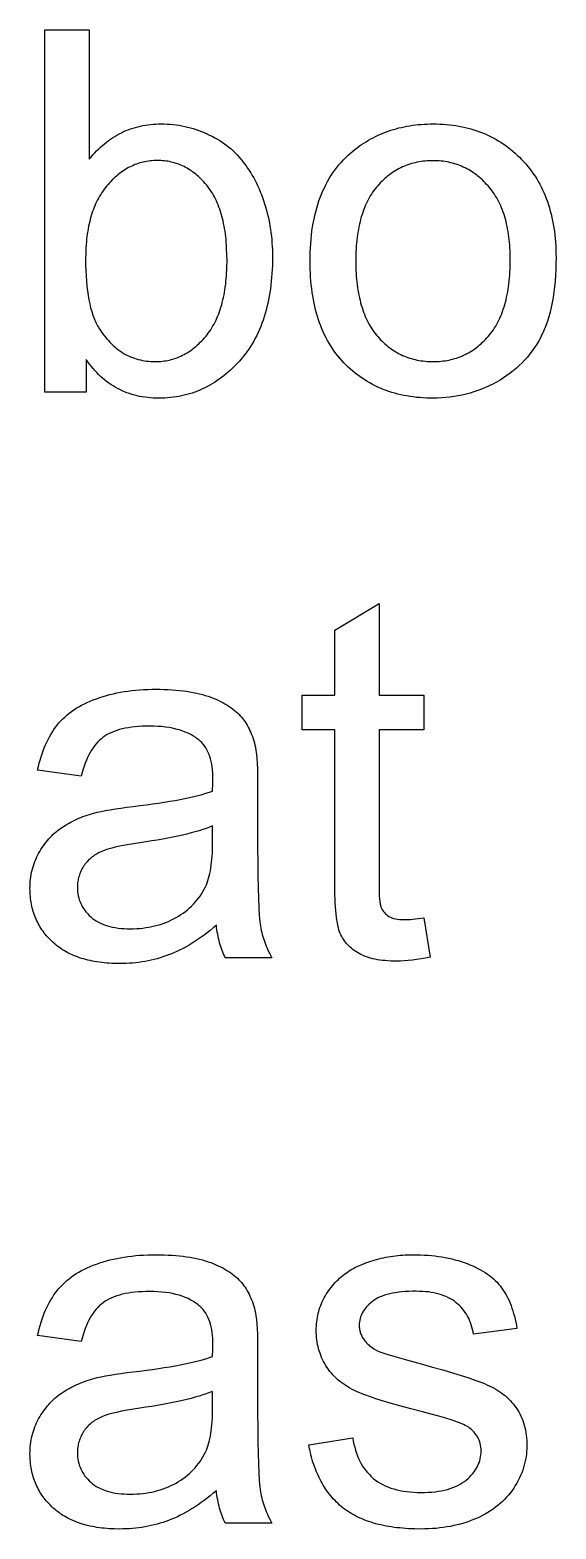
# Model space of a CAD drawing. Extents: x 0 to 4891, y -5350 to 5.
# Drawn here: x 947 to 1131, y -4174 to -3648 of the extents above; entities that cross this region are included whole.
import ezdxf

# ---------------------------------------------------------------- set-up
doc = ezdxf.new("R2010")
doc.units = 0
doc.layers.add('Default_Layer', color=1, linetype='CONTINUOUS')

msp = doc.modelspace()

# ---------------------------------------------------------------- linework, layer by layer
at = {"layer": 'Default_Layer'}
for points in [[(966.53, -3775.24), (952.06, -3775.24), (952.06, -3648.24), (967.65, -3648.24), (967.65, -3693.55), (968.28, -3692.79), (968.91, -3692.05), (969.55, -3691.33), (970.21, -3690.64), (970.87, -3689.98), (971.55, -3689.34), (972.24, -3688.72), (972.93, -3688.13), (973.64, -3687.56), (974.36, -3687.01), (975.09, -3686.49), (975.83, -3686), (976.58, -3685.53), (977.34, -3685.08), (978.11, -3684.66), (978.89, -3684.26), (979.69, -3683.88), (980.49, -3683.53), (981.31, -3683.2), (982.13, -3682.9), (982.97, -3682.62), (983.81, -3682.37), (984.67, -3682.14), (985.54, -3681.93), (986.42, -3681.75), (987.31, -3681.59), (988.21, -3681.46), (989.12, -3681.35), (990.04, -3681.27), (990.97, -3681.21), (991.91, -3681.17), (992.86, -3681.16), (993.92, -3681.17), (994.97, -3681.21), (996.01, -3681.28), (997.05, -3681.38), (998.08, -3681.5), (999.1, -3681.65), (1000.11, -3681.82), (1001.12, -3682.03), (1002.11, -3682.26), (1003.1, -3682.51), (1004.09, -3682.8), (1005.06, -3683.11), (1006.03, -3683.45), (1006.99, -3683.81), (1007.94, -3684.2), (1008.89, -3684.62), (1009.83, -3685.06), (1010.75, -3685.51), (1011.65, -3685.99), (1012.53, -3686.49), (1013.38, -3687.02), (1014.22, -3687.56), (1015.03, -3688.13), (1015.82, -3688.72), (1016.59, -3689.33), (1017.34, -3689.96), (1018.06, -3690.62), (1018.77, -3691.3), (1019.45, -3692), (1020.11, -3692.73), (1020.75, -3693.47), (1021.37, -3694.24), (1021.97, -3695.02), (1022.57, -3695.82), (1023.14, -3696.64), (1023.7, -3697.48), (1024.24, -3698.34), (1024.76, -3699.22), (1025.27, -3700.12), (1025.76, -3701.04), (1026.23, -3701.98), (1026.69, -3702.94), (1027.13, -3703.93), (1027.55, -3704.93), (1027.96, -3705.95), (1028.35, -3706.99), (1028.72, -3708.06), (1029.08, -3709.14), (1029.41, -3710.24), (1029.72, -3711.35), (1030.02, -3712.46), (1030.29, -3713.59), (1030.54, -3714.73), (1030.76, -3715.87), (1030.97, -3717.03), (1031.15, -3718.19), (1031.32, -3719.37), (1031.46, -3720.55), (1031.58, -3721.74), (1031.67, -3722.95), (1031.75, -3724.16), (1031.8, -3725.38), (1031.84, -3726.61), (1031.85, -3727.85), (1031.84, -3729.32), (1031.8, -3730.77), (1031.74, -3732.19), (1031.66, -3733.6), (1031.56, -3734.98), (1031.44, -3736.34), (1031.29, -3737.69), (1031.12, -3739.01), (1030.92, -3740.31), (1030.71, -3741.59), (1030.47, -3742.84), (1030.2, -3744.08), (1029.92, -3745.3), (1029.61, -3746.49), (1029.28, -3747.66), (1028.92, -3748.82), (1028.55, -3749.95), (1028.15, -3751.06), (1027.72, -3752.15), (1027.28, -3753.22), (1026.81, -3754.27), (1026.32, -3755.29), (1025.81, -3756.3), (1025.27, -3757.29), (1024.71, -3758.25), (1024.13, -3759.19), (1023.52, -3760.11), (1022.89, -3761.02), (1022.24, -3761.9), (1021.57, -3762.76), (1020.87, -3763.59), (1020.15, -3764.41), (1019.42, -3765.2), (1018.67, -3765.97), (1017.92, -3766.72), (1017.16, -3767.44), (1016.38, -3768.13), (1015.6, -3768.8), (1014.81, -3769.44), (1014.01, -3770.06), (1013.2, -3770.65), (1012.39, -3771.22), (1011.56, -3771.76), (1010.72, -3772.28), (1009.88, -3772.77), (1009.02, -3773.23), (1008.16, -3773.68), (1007.29, -3774.09), (1006.41, -3774.48), (1005.52, -3774.85), (1004.62, -3775.19), (1003.71, -3775.5), (1002.79, -3775.79), (1001.86, -3776.06), (1000.92, -3776.3), (999.98, -3776.51), (999.02, -3776.7), (998.06, -3776.86), (997.09, -3777), (996.1, -3777.12), (995.11, -3777.21), (994.11, -3777.27), (993.1, -3777.31), (992.08, -3777.32), (991.07, -3777.31), (990.08, -3777.27), (989.09, -3777.2), (988.12, -3777.11), (987.17, -3776.99), (986.22, -3776.84), (985.29, -3776.67), (984.38, -3776.47), (983.48, -3776.24), (982.59, -3775.99), (981.72, -3775.71), (980.86, -3775.41), (980.01, -3775.07), (979.18, -3774.72), (978.36, -3774.33), (977.55, -3773.92), (976.76, -3773.48), (975.98, -3773.02), (975.22, -3772.52), (974.47, -3772.01), (973.73, -3771.46), (973.01, -3770.89), (972.3, -3770.29), (971.6, -3769.67), (970.92, -3769.02), (970.25, -3768.34), (969.6, -3767.64), (968.96, -3766.91), (968.33, -3766.15), (967.71, -3765.36), (967.11, -3764.55), (966.53, -3763.72), (966.53, -3775.24)], [(1045.02, -3729.24), (1045.03, -3727.65), (1045.07, -3726.1), (1045.14, -3724.56), (1045.24, -3723.06), (1045.36, -3721.58), (1045.51, -3720.12), (1045.69, -3718.69), (1045.9, -3717.29), (1046.14, -3715.91), (1046.4, -3714.56), (1046.69, -3713.24), (1047.01, -3711.94), (1047.36, -3710.66), (1047.73, -3709.41), (1048.14, -3708.19), (1048.57, -3707), (1049.02, -3705.83), (1049.51, -3704.68), (1050.02, -3703.56), (1050.56, -3702.47), (1051.13, -3701.41), (1051.73, -3700.36), (1052.35, -3699.35), (1053.01, -3698.36), (1053.69, -3697.4), (1054.39, -3696.46), (1055.13, -3695.55), (1055.89, -3694.66), (1056.68, -3693.8), (1057.5, -3692.97), (1058.35, -3692.16), (1059.22, -3691.38), (1059.97, -3690.75), (1060.73, -3690.14), (1061.49, -3689.55), (1062.27, -3688.99), (1063.06, -3688.44), (1063.86, -3687.91), (1064.66, -3687.4), (1065.48, -3686.91), (1066.31, -3686.44), (1067.15, -3685.99), (1068, -3685.56), (1068.85, -3685.15), (1069.72, -3684.76), (1070.6, -3684.39), (1071.49, -3684.04), (1072.39, -3683.71), (1073.3, -3683.41), (1074.22, -3683.12), (1075.15, -3682.85), (1076.09, -3682.6), (1077.04, -3682.37), (1078, -3682.16), (1078.97, -3681.97), (1079.95, -3681.8), (1080.94, -3681.65), (1081.94, -3681.52), (1082.95, -3681.41), (1083.97, -3681.32), (1085, -3681.25), (1086.04, -3681.2), (1087.1, -3681.17), (1088.16, -3681.16), (1089.34, -3681.17), (1090.5, -3681.21), (1091.65, -3681.27), (1092.79, -3681.35), (1093.92, -3681.46), (1095.03, -3681.6), (1096.13, -3681.76), (1097.21, -3681.94), (1098.28, -3682.15), (1099.34, -3682.38), (1100.38, -3682.63), (1101.41, -3682.91), (1102.43, -3683.22), (1103.43, -3683.55), (1104.42, -3683.9), (1105.4, -3684.28), (1106.36, -3684.68), (1107.31, -3685.11), (1108.24, -3685.56), (1109.16, -3686.03), (1110.07, -3686.53), (1110.97, -3687.06), (1111.85, -3687.6), (1112.72, -3688.18), (1113.57, -3688.77), (1114.41, -3689.39), (1115.24, -3690.04), (1116.05, -3690.71), (1116.85, -3691.4), (1117.64, -3692.12), (1118.41, -3692.87), (1119.17, -3693.63), (1119.91, -3694.42), (1120.63, -3695.22), (1121.32, -3696.04), (1121.99, -3696.88), (1122.64, -3697.74), (1123.26, -3698.61), (1123.86, -3699.51), (1124.44, -3700.42), (1124.99, -3701.36), (1125.52, -3702.31), (1126.03, -3703.28), (1126.51, -3704.27), (1126.97, -3705.27), (1127.4, -3706.3), (1127.81, -3707.34), (1128.2, -3708.4), (1128.57, -3709.49), (1128.91, -3710.59), (1129.22, -3711.7), (1129.52, -3712.84), (1129.79, -3714), (1130.04, -3715.17), (1130.26, -3716.36), (1130.46, -3717.58), (1130.64, -3718.81), (1130.79, -3720.06), (1130.92, -3721.32), (1131.02, -3722.61), (1131.11, -3723.91), (1131.17, -3725.24), (1131.2, -3726.58), (1131.21, -3727.94), (1131.19, -3730.13), (1131.13, -3732.26), (1131.02, -3734.33), (1130.88, -3736.35), (1130.69, -3738.3), (1130.46, -3740.2), (1130.18, -3742.04), (1129.87, -3743.81), (1129.51, -3745.53), (1129.11, -3747.19), (1128.67, -3748.8), (1128.19, -3750.34), (1127.67, -3751.82), (1127.39, -3752.54), (1127.1, -3753.25), (1126.8, -3753.94), (1126.49, -3754.61), (1126.17, -3755.27), (1125.84, -3755.92), (1125.16, -3757.17), (1124.44, -3758.38), (1123.69, -3759.56), (1122.89, -3760.71), (1122.06, -3761.82), (1121.18, -3762.89), (1120.27, -3763.93), (1119.32, -3764.93), (1118.33, -3765.9), (1117.31, -3766.83), (1116.24, -3767.73), (1115.14, -3768.59), (1113.99, -3769.42), (1112.81, -3770.21), (1111.59, -3770.97), (1110.33, -3771.69), (1109.06, -3772.37), (1107.77, -3773.01), (1106.47, -3773.6), (1105.15, -3774.15), (1103.81, -3774.66), (1102.46, -3775.12), (1101.1, -3775.54), (1099.72, -3775.91), (1098.33, -3776.24), (1096.92, -3776.53), (1095.5, -3776.77), (1094.06, -3776.97), (1092.61, -3777.12), (1091.14, -3777.23), (1089.65, -3777.3), (1088.16, -3777.32), (1086.96, -3777.31), (1085.77, -3777.27), (1084.6, -3777.21), (1083.44, -3777.13), (1082.3, -3777.02), (1081.17, -3776.88), (1080.06, -3776.73), (1078.96, -3776.54), (1077.87, -3776.34), (1076.8, -3776.11), (1075.75, -3775.85), (1074.7, -3775.58), (1073.68, -3775.27), (1072.66, -3774.95), (1071.66, -3774.6), (1070.68, -3774.22), (1069.71, -3773.82), (1068.75, -3773.4), (1067.81, -3772.95), (1066.89, -3772.48), (1065.97, -3771.98), (1065.07, -3771.46), (1064.19, -3770.92), (1063.32, -3770.35), (1062.47, -3769.76), (1061.63, -3769.14), (1060.8, -3768.5), (1059.99, -3767.83), (1059.19, -3767.14), (1058.41, -3766.43), (1057.64, -3765.69), (1056.88, -3764.93), (1056.15, -3764.15), (1055.45, -3763.34), (1054.76, -3762.51), (1054.1, -3761.66), (1053.46, -3760.79), (1052.85, -3759.9), (1052.26, -3758.99), (1051.69, -3758.05), (1051.15, -3757.1), (1050.62, -3756.12), (1050.13, -3755.12), (1049.65, -3754.1), (1049.2, -3753.06), (1048.77, -3752), (1048.36, -3750.92), (1047.98, -3749.81), (1047.62, -3748.69), (1047.29, -3747.54), (1046.97, -3746.37), (1046.68, -3745.18), (1046.42, -3743.97), (1046.17, -3742.74), (1045.95, -3741.48), (1045.76, -3740.21), (1045.58, -3738.91), (1045.43, -3737.59), (1045.3, -3736.25), (1045.2, -3734.89), (1045.12, -3733.51), (1045.06, -3732.11), (1045.03, -3730.68), (1045.02, -3729.24)], [(966.35, -3728.55), (966.37, -3730.58), (966.43, -3732.54), (966.51, -3734.43), (966.64, -3736.25), (966.79, -3737.99), (966.99, -3739.66), (967.22, -3741.27), (967.48, -3742.8), (967.78, -3744.26), (968.11, -3745.64), (968.48, -3746.96), (968.89, -3748.2), (969.33, -3749.37), (969.56, -3749.93), (969.8, -3750.47), (970.05, -3750.99), (970.31, -3751.5), (970.58, -3751.99), (970.86, -3752.46), (971.32, -3753.2), (971.8, -3753.91), (972.29, -3754.61), (972.78, -3755.28), (973.29, -3755.92), (973.8, -3756.55), (974.33, -3757.15), (974.87, -3757.72), (975.41, -3758.28), (975.97, -3758.81), (976.54, -3759.31), (977.11, -3759.79), (977.7, -3760.25), (978.3, -3760.69), (978.9, -3761.1), (979.52, -3761.49), (980.15, -3761.85), (980.79, -3762.19), (981.44, -3762.51), (982.09, -3762.8), (982.76, -3763.07), (983.44, -3763.32), (984.13, -3763.54), (984.83, -3763.74), (985.54, -3763.92), (986.26, -3764.07), (986.99, -3764.2), (987.73, -3764.31), (988.47, -3764.39), (989.23, -3764.45), (990, -3764.49), (990.78, -3764.5), (991.42, -3764.49), (992.05, -3764.46), (992.68, -3764.42), (993.3, -3764.36), (993.91, -3764.28), (994.52, -3764.19), (995.12, -3764.07), (995.72, -3763.95), (996.32, -3763.8), (996.9, -3763.63), (997.48, -3763.45), (998.06, -3763.25), (998.63, -3763.04), (999.2, -3762.81), (999.76, -3762.56), (1000.31, -3762.29), (1000.86, -3762), (1001.41, -3761.7), (1001.95, -3761.38), (1002.48, -3761.05), (1003.01, -3760.69), (1003.53, -3760.32), (1004.05, -3759.93), (1004.56, -3759.53), (1005.06, -3759.1), (1005.57, -3758.66), (1006.06, -3758.21), (1006.55, -3757.73), (1007.04, -3757.24), (1007.51, -3756.73), (1007.99, -3756.2), (1008.46, -3755.66), (1008.92, -3755.1), (1009.36, -3754.51), (1009.79, -3753.91), (1010.2, -3753.3), (1010.6, -3752.66), (1010.99, -3752.01), (1011.36, -3751.34), (1011.72, -3750.66), (1012.06, -3749.96), (1012.39, -3749.24), (1012.7, -3748.5), (1013, -3747.75), (1013.28, -3746.98), (1013.55, -3746.2), (1013.8, -3745.39), (1014.04, -3744.57), (1014.27, -3743.74), (1014.48, -3742.88), (1014.68, -3742.01), (1014.86, -3741.12), (1015.03, -3740.22), (1015.18, -3739.3), (1015.32, -3738.36), (1015.44, -3737.4), (1015.55, -3736.43), (1015.65, -3735.44), (1015.73, -3734.44), (1015.79, -3733.41), (1015.84, -3732.37), (1015.88, -3731.32), (1015.91, -3729.15), (1015.88, -3726.94), (1015.79, -3724.8), (1015.73, -3723.75), (1015.65, -3722.73), (1015.56, -3721.72), (1015.46, -3720.73), (1015.34, -3719.76), (1015.21, -3718.81), (1015.06, -3717.88), (1014.9, -3716.97), (1014.72, -3716.07), (1014.53, -3715.19), (1014.33, -3714.33), (1014.11, -3713.49), (1013.88, -3712.67), (1013.63, -3711.87), (1013.37, -3711.08), (1013.1, -3710.32), (1012.81, -3709.57), (1012.51, -3708.84), (1012.19, -3708.13), (1011.86, -3707.44), (1011.52, -3706.76), (1011.16, -3706.1), (1010.79, -3705.47), (1010.4, -3704.85), (1010, -3704.25), (1009.59, -3703.67), (1009.16, -3703.1), (1008.72, -3702.56), (1008.27, -3702.03), (1007.82, -3701.52), (1007.36, -3701.02), (1006.89, -3700.55), (1006.42, -3700.09), (1005.95, -3699.64), (1005.46, -3699.22), (1004.98, -3698.8), (1004.48, -3698.41), (1003.98, -3698.03), (1003.47, -3697.67), (1002.96, -3697.33), (1002.44, -3697), (1001.92, -3696.69), (1001.39, -3696.4), (1000.86, -3696.12), (1000.31, -3695.86), (999.77, -3695.62), (999.21, -3695.4), (998.65, -3695.19), (998.09, -3694.99), (997.52, -3694.82), (996.94, -3694.66), (996.36, -3694.52), (995.77, -3694.39), (995.17, -3694.28), (994.57, -3694.19), (993.96, -3694.11), (993.35, -3694.06), (992.73, -3694.01), (992.11, -3693.99), (991.48, -3693.98), (990.84, -3693.99), (990.21, -3694.02), (989.59, -3694.06), (988.97, -3694.12), (988.35, -3694.2), (987.74, -3694.29), (987.14, -3694.41), (986.54, -3694.54), (985.95, -3694.69), (985.36, -3694.85), (984.78, -3695.03), (984.2, -3695.24), (983.63, -3695.45), (983.06, -3695.69), (982.5, -3695.94), (981.95, -3696.21), (981.4, -3696.5), (980.85, -3696.8), (980.32, -3697.13), (979.78, -3697.47), (979.25, -3697.82), (978.73, -3698.2), (978.21, -3698.59), (977.7, -3699), (977.2, -3699.43), (976.7, -3699.87), (976.2, -3700.33), (975.71, -3700.81), (975.23, -3701.31), (974.75, -3701.82), (974.27, -3702.35), (973.8, -3702.9), (973.35, -3703.46), (972.9, -3704.04), (972.47, -3704.63), (972.06, -3705.24), (971.66, -3705.86), (971.27, -3706.5), (970.9, -3707.15), (970.55, -3707.82), (970.2, -3708.5), (969.88, -3709.2), (969.56, -3709.92), (969.27, -3710.65), (968.98, -3711.4), (968.71, -3712.16), (968.46, -3712.94), (968.22, -3713.73), (967.99, -3714.54), (967.78, -3715.37), (967.58, -3716.21), (967.4, -3717.06), (967.24, -3717.93), (967.08, -3718.82), (966.94, -3719.72), (966.82, -3720.64), (966.71, -3721.57), (966.62, -3722.52), (966.54, -3723.49), (966.47, -3724.47), (966.42, -3725.46), (966.38, -3726.48), (966.35, -3728.55)], [(1061.04, -3729.24), (1061.05, -3730.33), (1061.07, -3731.41), (1061.11, -3732.47), (1061.16, -3733.52), (1061.23, -3734.55), (1061.31, -3735.56), (1061.41, -3736.55), (1061.52, -3737.52), (1061.65, -3738.48), (1061.79, -3739.42), (1061.95, -3740.34), (1062.13, -3741.25), (1062.31, -3742.14), (1062.52, -3743.01), (1062.74, -3743.87), (1062.97, -3744.7), (1063.22, -3745.52), (1063.48, -3746.32), (1063.76, -3747.11), (1064.05, -3747.88), (1064.36, -3748.63), (1064.69, -3749.36), (1065.02, -3750.08), (1065.38, -3750.78), (1065.75, -3751.46), (1066.13, -3752.12), (1066.53, -3752.77), (1066.94, -3753.4), (1067.37, -3754.01), (1067.82, -3754.61), (1068.28, -3755.19), (1068.75, -3755.75), (1069.24, -3756.29), (1069.73, -3756.81), (1070.23, -3757.31), (1070.74, -3757.8), (1071.26, -3758.27), (1071.78, -3758.72), (1072.32, -3759.16), (1072.86, -3759.58), (1073.4, -3759.98), (1073.96, -3760.36), (1074.52, -3760.73), (1075.09, -3761.08), (1075.67, -3761.41), (1076.26, -3761.73), (1076.86, -3762.03), (1077.46, -3762.31), (1078.07, -3762.57), (1078.69, -3762.82), (1079.31, -3763.05), (1079.95, -3763.27), (1080.59, -3763.46), (1081.24, -3763.64), (1081.89, -3763.81), (1082.56, -3763.95), (1083.23, -3764.08), (1083.91, -3764.19), (1084.6, -3764.28), (1085.3, -3764.36), (1086, -3764.42), (1086.71, -3764.46), (1087.43, -3764.49), (1088.16, -3764.5), (1088.88, -3764.49), (1089.59, -3764.46), (1090.3, -3764.42), (1091, -3764.36), (1091.69, -3764.28), (1092.37, -3764.19), (1093.05, -3764.07), (1093.72, -3763.95), (1094.38, -3763.8), (1095.03, -3763.63), (1095.68, -3763.45), (1096.32, -3763.25), (1096.95, -3763.04), (1097.57, -3762.81), (1098.18, -3762.56), (1098.79, -3762.29), (1099.39, -3762), (1099.98, -3761.7), (1100.57, -3761.38), (1101.14, -3761.05), (1101.71, -3760.69), (1102.28, -3760.32), (1102.83, -3759.93), (1103.38, -3759.53), (1103.92, -3759.1), (1104.45, -3758.66), (1104.97, -3758.21), (1105.49, -3757.73), (1106, -3757.24), (1106.5, -3756.73), (1106.99, -3756.2), (1107.48, -3755.66), (1107.95, -3755.1), (1108.41, -3754.52), (1108.85, -3753.92), (1109.28, -3753.31), (1109.7, -3752.67), (1110.1, -3752.02), (1110.48, -3751.35), (1110.85, -3750.66), (1111.2, -3749.96), (1111.54, -3749.23), (1111.87, -3748.49), (1112.17, -3747.73), (1112.47, -3746.95), (1112.75, -3746.16), (1113.01, -3745.34), (1113.26, -3744.51), (1113.49, -3743.66), (1113.71, -3742.79), (1113.91, -3741.9), (1114.1, -3740.99), (1114.27, -3740.07), (1114.43, -3739.13), (1114.58, -3738.17), (1114.7, -3737.19), (1114.82, -3736.2), (1114.91, -3735.18), (1115, -3734.15), (1115.07, -3733.1), (1115.12, -3732.03), (1115.16, -3730.95), (1115.18, -3729.84), (1115.19, -3728.72), (1115.18, -3727.66), (1115.16, -3726.62), (1115.12, -3725.59), (1115.06, -3724.58), (1115, -3723.59), (1114.91, -3722.61), (1114.81, -3721.65), (1114.7, -3720.71), (1114.57, -3719.78), (1114.42, -3718.86), (1114.26, -3717.97), (1114.09, -3717.09), (1113.9, -3716.23), (1113.69, -3715.38), (1113.47, -3714.55), (1113.24, -3713.73), (1112.99, -3712.93), (1112.72, -3712.15), (1112.44, -3711.38), (1112.14, -3710.64), (1111.83, -3709.9), (1111.5, -3709.18), (1111.16, -3708.48), (1110.8, -3707.8), (1110.43, -3707.13), (1110.04, -3706.48), (1109.64, -3705.84), (1109.22, -3705.22), (1108.78, -3704.62), (1108.33, -3704.03), (1107.87, -3703.46), (1107.39, -3702.9), (1106.9, -3702.36), (1106.41, -3701.83), (1105.91, -3701.32), (1105.4, -3700.83), (1104.89, -3700.36), (1104.36, -3699.9), (1103.83, -3699.46), (1103.3, -3699.04), (1102.75, -3698.63), (1102.2, -3698.24), (1101.64, -3697.87), (1101.07, -3697.52), (1100.5, -3697.18), (1099.91, -3696.86), (1099.32, -3696.56), (1098.73, -3696.28), (1098.12, -3696.01), (1097.51, -3695.76), (1096.89, -3695.53), (1096.26, -3695.31), (1095.63, -3695.11), (1094.99, -3694.93), (1094.34, -3694.77), (1093.68, -3694.62), (1093.02, -3694.49), (1092.34, -3694.38), (1091.66, -3694.28), (1090.98, -3694.21), (1090.28, -3694.14), (1089.58, -3694.1), (1088.87, -3694.08), (1088.16, -3694.07), (1087.43, -3694.08), (1086.71, -3694.1), (1086, -3694.14), (1085.3, -3694.2), (1084.6, -3694.28), (1083.91, -3694.37), (1083.23, -3694.49), (1082.56, -3694.61), (1081.89, -3694.76), (1081.24, -3694.92), (1080.59, -3695.1), (1079.95, -3695.3), (1079.31, -3695.51), (1078.69, -3695.74), (1078.07, -3695.99), (1077.46, -3696.25), (1076.86, -3696.54), (1076.26, -3696.84), (1075.67, -3697.15), (1075.09, -3697.48), (1074.52, -3697.84), (1073.96, -3698.2), (1073.4, -3698.59), (1072.86, -3698.99), (1072.32, -3699.41), (1071.78, -3699.84), (1071.26, -3700.3), (1070.74, -3700.77), (1070.23, -3701.25), (1069.73, -3701.76), (1069.24, -3702.28), (1068.75, -3702.82), (1068.28, -3703.37), (1067.82, -3703.95), (1067.37, -3704.54), (1066.94, -3705.14), (1066.53, -3705.77), (1066.13, -3706.41), (1065.75, -3707.07), (1065.38, -3707.75), (1065.02, -3708.44), (1064.69, -3709.16), (1064.36, -3709.89), (1064.05, -3710.63), (1063.76, -3711.4), (1063.48, -3712.18), (1063.22, -3712.98), (1062.97, -3713.8), (1062.74, -3714.63), (1062.52, -3715.48), (1062.31, -3716.35), (1062.13, -3717.24), (1061.95, -3718.14), (1061.79, -3719.06), (1061.65, -3720), (1061.52, -3720.96), (1061.41, -3721.93), (1061.31, -3722.93), (1061.23, -3723.93), (1061.16, -3724.96), (1061.11, -3726), (1061.07, -3727.06), (1061.05, -3728.14), (1061.04, -3729.24)], [(1084.87, -3959.5), (1087.12, -3973.28), (1085.49, -3973.6), (1083.91, -3973.88), (1082.37, -3974.12), (1080.88, -3974.32), (1079.43, -3974.47), (1078.02, -3974.58), (1076.66, -3974.64), (1075.34, -3974.66), (1074.29, -3974.65), (1073.27, -3974.62), (1072.29, -3974.57), (1071.33, -3974.49), (1070.4, -3974.4), (1069.5, -3974.28), (1068.64, -3974.15), (1067.8, -3973.99), (1066.99, -3973.81), (1066.21, -3973.61), (1065.46, -3973.39), (1064.75, -3973.15), (1064.06, -3972.89), (1063.4, -3972.61), (1062.77, -3972.3), (1062.17, -3971.98), (1061.59, -3971.63), (1061.04, -3971.28), (1060.51, -3970.91), (1060, -3970.53), (1059.51, -3970.14), (1059.05, -3969.73), (1058.61, -3969.31), (1058.18, -3968.88), (1057.78, -3968.43), (1057.4, -3967.98), (1057.05, -3967.51), (1056.71, -3967.02), (1056.4, -3966.53), (1056.1, -3966.02), (1055.83, -3965.49), (1055.58, -3964.96), (1055.35, -3964.37), (1055.14, -3963.71), (1054.94, -3962.97), (1054.75, -3962.15), (1054.58, -3961.26), (1054.42, -3960.29), (1054.28, -3959.25), (1054.15, -3958.14), (1054.04, -3956.95), (1053.95, -3955.68), (1053.86, -3954.34), (1053.8, -3952.92), (1053.75, -3951.43), (1053.71, -3949.87), (1053.69, -3948.22), (1053.68, -3946.51), (1053.68, -3893.58), (1042.24, -3893.58), (1042.24, -3881.45), (1053.68, -3881.45), (1053.68, -3858.66), (1069.18, -3849.31), (1069.18, -3881.45), (1084.87, -3881.45), (1084.87, -3893.58), (1069.18, -3893.58), (1069.18, -3947.37), (1069.2, -3948.97), (1069.23, -3950.41), (1069.29, -3951.71), (1069.38, -3952.85), (1069.49, -3953.85), (1069.62, -3954.7), (1069.78, -3955.4), (1069.87, -3955.69), (1069.96, -3955.95), (1070.2, -3956.41), (1070.46, -3956.85), (1070.75, -3957.27), (1071.07, -3957.66), (1071.42, -3958.03), (1071.8, -3958.37), (1072.21, -3958.69), (1072.65, -3958.98), (1073.15, -3959.25), (1073.7, -3959.48), (1074.3, -3959.67), (1074.95, -3959.83), (1075.64, -3959.95), (1076.39, -3960.04), (1077.18, -3960.09), (1078.02, -3960.11), (1078.7, -3960.1), (1079.42, -3960.07), (1080.2, -3960.02), (1081.03, -3959.96), (1082.85, -3959.77), (1084.87, -3959.5)], [(1012.18, -3962.1), (1011.1, -3963), (1010.03, -3963.87), (1008.95, -3964.71), (1007.89, -3965.51), (1006.83, -3966.28), (1005.77, -3967.01), (1004.72, -3967.72), (1003.67, -3968.38), (1002.63, -3969.01), (1001.59, -3969.61), (1000.56, -3970.18), (999.53, -3970.71), (998.51, -3971.21), (997.49, -3971.67), (996.47, -3972.1), (995.46, -3972.5), (994.46, -3972.86), (993.45, -3973.21), (992.43, -3973.53), (991.4, -3973.82), (990.36, -3974.1), (989.31, -3974.34), (988.26, -3974.57), (987.19, -3974.77), (986.11, -3974.95), (985.03, -3975.1), (983.93, -3975.23), (982.83, -3975.34), (981.71, -3975.42), (980.59, -3975.48), (979.45, -3975.52), (978.31, -3975.53), (976.44, -3975.5), (975.53, -3975.46), (974.63, -3975.41), (973.74, -3975.35), (972.87, -3975.27), (972.01, -3975.18), (971.17, -3975.07), (970.34, -3974.95), (969.52, -3974.81), (968.72, -3974.66), (967.93, -3974.49), (967.15, -3974.31), (966.39, -3974.12), (965.64, -3973.91), (964.9, -3973.69), (964.18, -3973.45), (963.47, -3973.2), (962.78, -3972.93), (962.1, -3972.65), (961.43, -3972.36), (960.78, -3972.05), (960.14, -3971.72), (959.52, -3971.39), (958.9, -3971.03), (958.31, -3970.67), (957.72, -3970.29), (957.15, -3969.89), (956.59, -3969.48), (956.05, -3969.06), (955.52, -3968.62), (955.01, -3968.17), (954.51, -3967.7), (954.02, -3967.22), (953.55, -3966.73), (953.1, -3966.24), (952.66, -3965.74), (952.24, -3965.23), (951.83, -3964.71), (951.44, -3964.19), (951.07, -3963.65), (950.71, -3963.11), (950.37, -3962.56), (950.04, -3962.01), (949.73, -3961.44), (949.44, -3960.87), (949.16, -3960.29), (948.9, -3959.7), (948.65, -3959.1), (948.42, -3958.5), (948.21, -3957.88), (948.01, -3957.26), (947.83, -3956.63), (947.66, -3956), (947.51, -3955.35), (947.37, -3954.7), (947.25, -3954.04), (947.15, -3953.37), (947.06, -3952.69), (946.99, -3952.01), (946.93, -3951.32), (946.89, -3950.62), (946.87, -3949.91), (946.86, -3949.19), (946.87, -3948.35), (946.91, -3947.52), (946.97, -3946.7), (947.05, -3945.89), (947.16, -3945.09), (947.29, -3944.3), (947.44, -3943.51), (947.62, -3942.74), (947.82, -3941.98), (948.05, -3941.22), (948.3, -3940.48), (948.57, -3939.74), (948.86, -3939.01), (949.18, -3938.3), (949.53, -3937.59), (949.9, -3936.89), (950.29, -3936.2), (950.7, -3935.52), (951.13, -3934.86), (951.57, -3934.22), (952.02, -3933.59), (952.49, -3932.99), (952.97, -3932.4), (953.47, -3931.82), (953.98, -3931.27), (954.5, -3930.73), (955.04, -3930.21), (955.6, -3929.71), (956.16, -3929.23), (956.75, -3928.76), (957.34, -3928.31), (957.95, -3927.88), (958.58, -3927.47), (959.23, -3927.06), (959.88, -3926.67), (960.54, -3926.3), (961.21, -3925.93), (961.89, -3925.58), (962.58, -3925.24), (963.28, -3924.92), (963.99, -3924.6), (964.71, -3924.3), (965.43, -3924.01), (966.17, -3923.74), (966.92, -3923.48), (967.67, -3923.23), (968.44, -3922.99), (969.21, -3922.77), (970.43, -3922.47), (971.8, -3922.17), (973.31, -3921.87), (974.97, -3921.58), (976.78, -3921.29), (978.73, -3921), (980.83, -3920.71), (983.07, -3920.43), (985.4, -3920.15), (987.64, -3919.86), (989.81, -3919.56), (991.89, -3919.25), (993.9, -3918.94), (995.84, -3918.62), (997.69, -3918.3), (999.47, -3917.96), (1001.17, -3917.62), (1002.79, -3917.28), (1004.33, -3916.93), (1005.8, -3916.57), (1007.19, -3916.2), (1008.5, -3915.83), (1009.73, -3915.45), (1010.88, -3915.06), (1010.95, -3912.44), (1010.97, -3910.99), (1010.95, -3909.82), (1010.9, -3908.69), (1010.81, -3907.61), (1010.69, -3906.58), (1010.54, -3905.58), (1010.35, -3904.63), (1010.12, -3903.73), (1009.86, -3902.87), (1009.57, -3902.05), (1009.24, -3901.28), (1008.88, -3900.55), (1008.48, -3899.86), (1008.05, -3899.22), (1007.59, -3898.62), (1007.09, -3898.07), (1006.55, -3897.56), (1006.17, -3897.24), (1005.78, -3896.92), (1005.38, -3896.62), (1004.97, -3896.32), (1004.11, -3895.77), (1003.2, -3895.25), (1002.25, -3894.77), (1001.25, -3894.34), (1000.21, -3893.95), (999.12, -3893.6), (997.99, -3893.29), (996.81, -3893.02), (995.59, -3892.79), (994.32, -3892.61), (993.01, -3892.46), (991.65, -3892.36), (990.24, -3892.3), (988.79, -3892.28), (987.44, -3892.29), (986.13, -3892.34), (984.87, -3892.41), (983.65, -3892.52), (982.47, -3892.66), (981.34, -3892.83), (980.26, -3893.02), (979.22, -3893.25), (978.22, -3893.51), (977.27, -3893.8), (976.37, -3894.12), (975.51, -3894.47), (974.69, -3894.85), (973.92, -3895.26), (973.19, -3895.7), (972.51, -3896.18), (971.87, -3896.68), (971.25, -3897.22), (970.65, -3897.82), (970.07, -3898.45), (969.52, -3899.14), (968.98, -3899.87), (968.47, -3900.65), (967.98, -3901.48), (967.51, -3902.36), (967.06, -3903.28), (966.63, -3904.24), (966.22, -3905.26), (965.83, -3906.32), (965.47, -3907.42), (965.12, -3908.58), (964.8, -3909.78), (949.55, -3907.7), (949.82, -3906.49), (950.11, -3905.31), (950.42, -3904.16), (950.76, -3903.04), (951.11, -3901.95), (951.49, -3900.89), (951.88, -3899.86), (952.3, -3898.86), (952.74, -3897.89), (953.2, -3896.95), (953.68, -3896.04), (954.18, -3895.16), (954.7, -3894.31), (955.24, -3893.48), (955.81, -3892.69), (956.39, -3891.93), (957, -3891.18), (957.65, -3890.46), (958.33, -3889.76), (959.04, -3889.08), (959.78, -3888.42), (960.56, -3887.78), (961.37, -3887.17), (962.22, -3886.58), (963.1, -3886.01), (964.01, -3885.47), (964.95, -3884.94), (965.93, -3884.44), (966.94, -3883.96), (967.98, -3883.51), (969.06, -3883.07), (970.17, -3882.66), (971.3, -3882.26), (972.46, -3881.89), (973.65, -3881.54), (974.85, -3881.22), (976.08, -3880.93), (977.33, -3880.66), (978.6, -3880.41), (979.89, -3880.19), (981.21, -3880), (982.55, -3879.83), (983.91, -3879.69), (985.29, -3879.57), (986.69, -3879.48), (988.12, -3879.42), (989.57, -3879.38), (991.04, -3879.37), (992.5, -3879.38), (993.92, -3879.41), (995.31, -3879.47), (996.66, -3879.54), (997.98, -3879.64), (999.26, -3879.76), (1000.51, -3879.9), (1001.72, -3880.06), (1002.9, -3880.25), (1004.05, -3880.45), (1005.16, -3880.68), (1006.23, -3880.93), (1007.27, -3881.2), (1008.28, -3881.49), (1009.25, -3881.81), (1010.19, -3882.14), (1011.09, -3882.49), (1011.97, -3882.86), (1012.81, -3883.23), (1013.63, -3883.62), (1014.41, -3884.02), (1015.16, -3884.43), (1015.89, -3884.85), (1016.58, -3885.28), (1017.24, -3885.73), (1017.87, -3886.18), (1018.47, -3886.65), (1019.04, -3887.13), (1019.58, -3887.62), (1020.09, -3888.12), (1020.57, -3888.63), (1021.02, -3889.16), (1021.44, -3889.69), (1021.85, -3890.23), (1022.24, -3890.8), (1022.62, -3891.38), (1022.98, -3891.98), (1023.33, -3892.59), (1023.65, -3893.23), (1023.96, -3893.88), (1024.26, -3894.55), (1024.54, -3895.24), (1024.8, -3895.94), (1025.05, -3896.66), (1025.28, -3897.4), (1025.49, -3898.16), (1025.69, -3898.93), (1025.87, -3899.73), (1026.05, -3900.82), (1026.21, -3902.12), (1026.34, -3903.62), (1026.45, -3905.32), (1026.54, -3907.21), (1026.6, -3909.31), (1026.64, -3911.61), (1026.65, -3914.11), (1026.65, -3934.9), (1026.66, -3940.09), (1026.71, -3944.78), (1026.78, -3948.97), (1026.89, -3952.66), (1027.02, -3955.85), (1027.19, -3958.55), (1027.28, -3959.71), (1027.38, -3960.75), (1027.49, -3961.66), (1027.6, -3962.45), (1027.74, -3963.16), (1027.89, -3963.87), (1028.06, -3964.58), (1028.24, -3965.28), (1028.44, -3965.98), (1028.65, -3966.67), (1028.88, -3967.37), (1029.12, -3968.06), (1029.37, -3968.74), (1029.65, -3969.43), (1029.93, -3970.1), (1030.23, -3970.78), (1030.88, -3972.12), (1031.59, -3973.45), (1015.3, -3973.45), (1015, -3972.84), (1014.72, -3972.21), (1014.45, -3971.57), (1014.2, -3970.92), (1013.95, -3970.26), (1013.73, -3969.58), (1013.51, -3968.89), (1013.31, -3968.19), (1013.12, -3967.47), (1012.95, -3966.74), (1012.78, -3966), (1012.64, -3965.25), (1012.5, -3964.48), (1012.38, -3963.7), (1012.28, -3962.91), (1012.18, -3962.1)], [(1010.88, -3927.28), (1009.79, -3927.7), (1008.63, -3928.13), (1007.4, -3928.54), (1006.11, -3928.94), (1004.75, -3929.34), (1003.32, -3929.73), (1001.83, -3930.11), (1000.27, -3930.48), (998.65, -3930.85), (996.95, -3931.2), (995.2, -3931.55), (993.37, -3931.89), (991.48, -3932.22), (989.53, -3932.54), (987.5, -3932.86), (985.41, -3933.17), (983.1, -3933.52), (980.96, -3933.88), (978.99, -3934.25), (977.21, -3934.64), (975.59, -3935.03), (974.16, -3935.44), (973.5, -3935.65), (972.9, -3935.86), (972.33, -3936.07), (971.81, -3936.29), (971.32, -3936.51), (970.84, -3936.74), (970.38, -3936.99), (969.93, -3937.25), (969.5, -3937.53), (969.08, -3937.82), (968.67, -3938.12), (968.28, -3938.43), (967.9, -3938.76), (967.54, -3939.09), (967.19, -3939.45), (966.86, -3939.81), (966.54, -3940.19), (966.23, -3940.58), (965.94, -3940.98), (965.66, -3941.4), (965.4, -3941.81), (965.15, -3942.23), (964.93, -3942.66), (964.71, -3943.09), (964.52, -3943.53), (964.34, -3943.98), (964.18, -3944.43), (964.04, -3944.88), (963.91, -3945.35), (963.8, -3945.82), (963.71, -3946.29), (963.63, -3946.77), (963.57, -3947.26), (963.53, -3947.75), (963.5, -3948.25), (963.5, -3948.76), (963.51, -3949.53), (963.57, -3950.29), (963.66, -3951.03), (963.79, -3951.75), (963.95, -3952.46), (964.15, -3953.15), (964.39, -3953.82), (964.67, -3954.48), (964.98, -3955.12), (965.32, -3955.74), (965.71, -3956.35), (966.13, -3956.95), (966.58, -3957.52), (967.08, -3958.08), (967.61, -3958.63), (968.17, -3959.16), (968.79, -3959.66), (969.43, -3960.13), (970.11, -3960.57), (970.83, -3960.97), (971.57, -3961.35), (972.36, -3961.69), (973.17, -3962), (974.02, -3962.27), (974.9, -3962.52), (975.82, -3962.73), (976.77, -3962.91), (977.76, -3963.05), (978.78, -3963.17), (979.83, -3963.25), (980.91, -3963.3), (982.03, -3963.31), (983.15, -3963.3), (984.26, -3963.25), (985.34, -3963.18), (986.42, -3963.07), (987.47, -3962.93), (988.51, -3962.77), (989.54, -3962.57), (990.55, -3962.34), (991.54, -3962.08), (992.52, -3961.79), (993.48, -3961.47), (994.43, -3961.12), (995.36, -3960.74), (996.28, -3960.33), (997.18, -3959.89), (998.06, -3959.42), (998.92, -3958.91), (999.76, -3958.37), (1000.56, -3957.82), (1001.34, -3957.24), (1002.08, -3956.65), (1002.8, -3956.02), (1003.49, -3955.38), (1004.15, -3954.72), (1004.78, -3954.03), (1005.38, -3953.32), (1005.95, -3952.59), (1006.49, -3951.83), (1007.01, -3951.05), (1007.49, -3950.25), (1007.94, -3949.43), (1008.37, -3948.59), (1008.67, -3947.91), (1008.96, -3947.19), (1009.22, -3946.43), (1009.47, -3945.63), (1009.7, -3944.79), (1009.9, -3943.92), (1010.09, -3943), (1010.25, -3942.05), (1010.4, -3941.05), (1010.53, -3940.02), (1010.64, -3938.95), (1010.73, -3937.83), (1010.79, -3936.68), (1010.84, -3935.49), (1010.87, -3934.26), (1010.88, -3932.99), (1010.88, -3927.28)], [(1012.18, -4160.31), (1011.1, -4161.21), (1010.03, -4162.08), (1008.95, -4162.92), (1007.89, -4163.72), (1006.83, -4164.49), (1005.77, -4165.22), (1004.72, -4165.93), (1003.67, -4166.59), (1002.63, -4167.22), (1001.59, -4167.82), (1000.56, -4168.39), (999.53, -4168.92), (998.51, -4169.42), (997.49, -4169.88), (996.47, -4170.31), (995.46, -4170.71), (994.46, -4171.07), (993.45, -4171.42), (992.43, -4171.74), (991.4, -4172.03), (990.36, -4172.31), (989.31, -4172.55), (988.26, -4172.78), (987.19, -4172.98), (986.11, -4173.16), (985.03, -4173.31), (983.93, -4173.44), (982.83, -4173.55), (981.71, -4173.63), (980.59, -4173.69), (979.45, -4173.73), (978.31, -4173.74), (976.44, -4173.71), (975.53, -4173.67), (974.63, -4173.62), (973.74, -4173.56), (972.87, -4173.48), (972.01, -4173.39), (971.17, -4173.28), (970.34, -4173.16), (969.52, -4173.02), (968.72, -4172.87), (967.93, -4172.7), (967.15, -4172.52), (966.39, -4172.33), (965.64, -4172.12), (964.9, -4171.9), (964.18, -4171.66), (963.47, -4171.41), (962.78, -4171.14), (962.1, -4170.86), (961.43, -4170.57), (960.78, -4170.26), (960.14, -4169.93), (959.52, -4169.6), (958.9, -4169.24), (958.31, -4168.88), (957.72, -4168.5), (957.15, -4168.1), (956.59, -4167.69), (956.05, -4167.27), (955.52, -4166.83), (955.01, -4166.38), (954.51, -4165.91), (954.02, -4165.43), (953.55, -4164.94), (953.1, -4164.45), (952.66, -4163.95), (952.24, -4163.44), (951.83, -4162.92), (951.44, -4162.4), (951.07, -4161.86), (950.71, -4161.32), (950.37, -4160.77), (950.04, -4160.22), (949.73, -4159.65), (949.44, -4159.08), (949.16, -4158.5), (948.9, -4157.91), (948.65, -4157.31), (948.42, -4156.71), (948.21, -4156.09), (948.01, -4155.47), (947.83, -4154.84), (947.66, -4154.21), (947.51, -4153.56), (947.37, -4152.91), (947.25, -4152.25), (947.15, -4151.58), (947.06, -4150.9), (946.99, -4150.22), (946.93, -4149.53), (946.89, -4148.83), (946.87, -4148.12), (946.86, -4147.4), (946.87, -4146.56), (946.91, -4145.73), (946.97, -4144.91), (947.05, -4144.1), (947.16, -4143.3), (947.29, -4142.51), (947.44, -4141.72), (947.62, -4140.95), (947.82, -4140.19), (948.05, -4139.43), (948.3, -4138.69), (948.57, -4137.95), (948.86, -4137.22), (949.18, -4136.51), (949.53, -4135.8), (949.9, -4135.1), (950.29, -4134.41), (950.7, -4133.73), (951.13, -4133.07), (951.57, -4132.43), (952.02, -4131.8), (952.49, -4131.2), (952.97, -4130.61), (953.47, -4130.03), (953.98, -4129.48), (954.5, -4128.94), (955.04, -4128.42), (955.6, -4127.92), (956.16, -4127.44), (956.75, -4126.97), (957.34, -4126.52), (957.95, -4126.09), (958.58, -4125.68), (959.23, -4125.27), (959.88, -4124.88), (960.54, -4124.51), (961.21, -4124.14), (961.89, -4123.79), (962.58, -4123.45), (963.28, -4123.13), (963.99, -4122.81), (964.71, -4122.51), (965.43, -4122.22), (966.17, -4121.95), (966.92, -4121.69), (967.67, -4121.44), (968.44, -4121.2), (969.21, -4120.98), (970.43, -4120.68), (971.8, -4120.38), (973.31, -4120.08), (974.97, -4119.79), (976.78, -4119.5), (978.73, -4119.21), (980.83, -4118.92), (983.07, -4118.64), (985.4, -4118.36), (987.64, -4118.07), (989.81, -4117.77), (991.89, -4117.46), (993.9, -4117.15), (995.84, -4116.83), (997.69, -4116.51), (999.47, -4116.17), (1001.17, -4115.83), (1002.79, -4115.49), (1004.33, -4115.14), (1005.8, -4114.78), (1007.19, -4114.41), (1008.5, -4114.04), (1009.73, -4113.66), (1010.88, -4113.27), (1010.95, -4110.65), (1010.97, -4109.2), (1010.95, -4108.03), (1010.9, -4106.91), (1010.81, -4105.82), (1010.69, -4104.79), (1010.54, -4103.79), (1010.35, -4102.84), (1010.12, -4101.94), (1009.86, -4101.08), (1009.57, -4100.26), (1009.24, -4099.49), (1008.88, -4098.76), (1008.48, -4098.07), (1008.05, -4097.43), (1007.59, -4096.83), (1007.09, -4096.28), (1006.55, -4095.77), (1006.17, -4095.45), (1005.78, -4095.13), (1005.38, -4094.83), (1004.97, -4094.53), (1004.11, -4093.98), (1003.2, -4093.46), (1002.25, -4092.98), (1001.25, -4092.55), (1000.21, -4092.16), (999.12, -4091.81), (997.99, -4091.5), (996.81, -4091.23), (995.59, -4091), (994.32, -4090.82), (993.01, -4090.67), (991.65, -4090.57), (990.24, -4090.51), (988.79, -4090.49), (987.44, -4090.5), (986.13, -4090.55), (984.87, -4090.62), (983.65, -4090.73), (982.47, -4090.87), (981.34, -4091.04), (980.26, -4091.23), (979.22, -4091.46), (978.22, -4091.72), (977.27, -4092.01), (976.37, -4092.33), (975.51, -4092.68), (974.69, -4093.06), (973.92, -4093.47), (973.19, -4093.91), (972.51, -4094.39), (971.87, -4094.89), (971.25, -4095.43), (970.65, -4096.03), (970.07, -4096.67), (969.52, -4097.35), (968.98, -4098.08), (968.47, -4098.87), (967.98, -4099.69), (967.51, -4100.57), (967.06, -4101.49), (966.63, -4102.45), (966.22, -4103.47), (965.83, -4104.53), (965.47, -4105.63), (965.12, -4106.79), (964.8, -4107.99), (949.55, -4105.91), (949.82, -4104.7), (950.11, -4103.52), (950.42, -4102.37), (950.76, -4101.25), (951.11, -4100.16), (951.49, -4099.1), (951.88, -4098.07), (952.3, -4097.07), (952.74, -4096.1), (953.2, -4095.16), (953.68, -4094.25), (954.18, -4093.37), (954.7, -4092.52), (955.24, -4091.69), (955.81, -4090.9), (956.39, -4090.14), (957, -4089.39), (957.65, -4088.67), (958.33, -4087.97), (959.04, -4087.29), (959.78, -4086.63), (960.56, -4085.99), (961.37, -4085.38), (962.22, -4084.79), (963.1, -4084.22), (964.01, -4083.68), (964.95, -4083.15), (965.93, -4082.65), (966.94, -4082.17), (967.98, -4081.72), (969.06, -4081.28), (970.17, -4080.87), (971.3, -4080.47), (972.46, -4080.1), (973.65, -4079.75), (974.85, -4079.43), (976.08, -4079.14), (977.33, -4078.87), (978.6, -4078.62), (979.89, -4078.4), (981.21, -4078.21), (982.55, -4078.04), (983.91, -4077.9), (985.29, -4077.79), (986.69, -4077.7), (988.12, -4077.63), (989.57, -4077.59), (991.04, -4077.58), (992.5, -4077.59), (993.92, -4077.62), (995.31, -4077.68), (996.66, -4077.75), (997.98, -4077.85), (999.26, -4077.97), (1000.51, -4078.11), (1001.72, -4078.27), (1002.9, -4078.46), (1004.05, -4078.66), (1005.16, -4078.89), (1006.23, -4079.14), (1007.27, -4079.41), (1008.28, -4079.7), (1009.25, -4080.02), (1010.19, -4080.35), (1011.09, -4080.7), (1011.97, -4081.07), (1012.81, -4081.44), (1013.63, -4081.83), (1014.41, -4082.23), (1015.16, -4082.64), (1015.89, -4083.06), (1016.58, -4083.49), (1017.24, -4083.94), (1017.87, -4084.39), (1018.47, -4084.86), (1019.04, -4085.34), (1019.58, -4085.83), (1020.09, -4086.33), (1020.57, -4086.84), (1021.02, -4087.37), (1021.44, -4087.9), (1021.85, -4088.44), (1022.24, -4089.01), (1022.62, -4089.59), (1022.98, -4090.19), (1023.33, -4090.8), (1023.65, -4091.44), (1023.96, -4092.09), (1024.26, -4092.76), (1024.54, -4093.45), (1024.8, -4094.15), (1025.05, -4094.87), (1025.28, -4095.61), (1025.49, -4096.37), (1025.69, -4097.14), (1025.87, -4097.94), (1026.05, -4099.03), (1026.21, -4100.33), (1026.34, -4101.83), (1026.45, -4103.53), (1026.54, -4105.42), (1026.6, -4107.52), (1026.64, -4109.82), (1026.65, -4112.32), (1026.65, -4133.11), (1026.66, -4138.3), (1026.71, -4142.99), (1026.78, -4147.18), (1026.89, -4150.87), (1027.02, -4154.06), (1027.19, -4156.76), (1027.28, -4157.92), (1027.38, -4158.96), (1027.49, -4159.87), (1027.6, -4160.66), (1027.74, -4161.37), (1027.89, -4162.08), (1028.06, -4162.79), (1028.24, -4163.49), (1028.44, -4164.19), (1028.65, -4164.89), (1028.88, -4165.58), (1029.12, -4166.27), (1029.37, -4166.95), (1029.65, -4167.64), (1029.93, -4168.31), (1030.23, -4168.99), (1030.88, -4170.33), (1031.59, -4171.66), (1015.3, -4171.66), (1015, -4171.05), (1014.72, -4170.42), (1014.45, -4169.78), (1014.2, -4169.13), (1013.95, -4168.47), (1013.73, -4167.79), (1013.51, -4167.1), (1013.31, -4166.4), (1013.12, -4165.68), (1012.95, -4164.95), (1012.78, -4164.21), (1012.64, -4163.46), (1012.5, -4162.69), (1012.38, -4161.91), (1012.28, -4161.12), (1012.18, -4160.31)], [(1044.58, -4144.2), (1060, -4141.77), (1060.18, -4142.91), (1060.4, -4144.02), (1060.65, -4145.1), (1060.94, -4146.14), (1061.26, -4147.14), (1061.62, -4148.12), (1062.02, -4149.05), (1062.45, -4149.96), (1062.92, -4150.83), (1063.42, -4151.67), (1063.96, -4152.47), (1064.53, -4153.24), (1065.14, -4153.98), (1065.79, -4154.68), (1066.47, -4155.35), (1067.19, -4155.98), (1067.96, -4156.58), (1068.76, -4157.14), (1069.6, -4157.66), (1070.47, -4158.14), (1071.39, -4158.58), (1072.33, -4158.99), (1073.32, -4159.36), (1074.34, -4159.68), (1075.4, -4159.97), (1076.49, -4160.22), (1077.62, -4160.44), (1078.79, -4160.61), (1079.99, -4160.74), (1081.23, -4160.84), (1082.51, -4160.9), (1083.83, -4160.92), (1085.15, -4160.9), (1086.42, -4160.85), (1087.66, -4160.77), (1088.85, -4160.65), (1090, -4160.49), (1091.1, -4160.31), (1092.16, -4160.09), (1093.18, -4159.83), (1094.16, -4159.55), (1095.09, -4159.23), (1095.98, -4158.87), (1096.82, -4158.48), (1097.62, -4158.06), (1098.38, -4157.6), (1099.09, -4157.11), (1099.77, -4156.59), (1100.39, -4156.03), (1100.98, -4155.46), (1101.53, -4154.88), (1102.04, -4154.29), (1102.51, -4153.68), (1102.93, -4153.07), (1103.32, -4152.44), (1103.66, -4151.8), (1103.97, -4151.15), (1104.23, -4150.49), (1104.46, -4149.82), (1104.64, -4149.13), (1104.78, -4148.43), (1104.88, -4147.73), (1104.94, -4147.01), (1104.96, -4146.28), (1104.95, -4145.63), (1104.89, -4144.99), (1104.8, -4144.37), (1104.68, -4143.78), (1104.51, -4143.19), (1104.32, -4142.63), (1104.08, -4142.08), (1103.82, -4141.56), (1103.51, -4141.04), (1103.17, -4140.55), (1102.79, -4140.08), (1102.38, -4139.62), (1101.93, -4139.18), (1101.45, -4138.75), (1100.93, -4138.35), (1100.37, -4137.96), (1099.93, -4137.7), (1099.42, -4137.42), (1098.83, -4137.14), (1098.17, -4136.85), (1097.44, -4136.55), (1096.63, -4136.24), (1095.74, -4135.93), (1094.78, -4135.6), (1092.64, -4134.92), (1090.2, -4134.21), (1087.47, -4133.46), (1084.43, -4132.68), (1080.31, -4131.61), (1076.51, -4130.59), (1073.04, -4129.6), (1069.9, -4128.65), (1068.45, -4128.19), (1067.09, -4127.74), (1065.8, -4127.29), (1064.6, -4126.86), (1063.48, -4126.44), (1062.44, -4126.02), (1061.48, -4125.62), (1060.61, -4125.23), (1059.8, -4124.82), (1059.01, -4124.39), (1058.25, -4123.94), (1057.51, -4123.48), (1056.8, -4122.99), (1056.11, -4122.49), (1055.44, -4121.97), (1054.8, -4121.44), (1054.19, -4120.88), (1053.6, -4120.31), (1053.03, -4119.71), (1052.49, -4119.1), (1051.97, -4118.47), (1051.47, -4117.83), (1051, -4117.16), (1050.56, -4116.48), (1050.15, -4115.77), (1049.77, -4115.05), (1049.41, -4114.33), (1049.08, -4113.59), (1048.78, -4112.85), (1048.5, -4112.09), (1048.25, -4111.33), (1048.03, -4110.56), (1047.83, -4109.79), (1047.66, -4109), (1047.51, -4108.2), (1047.39, -4107.4), (1047.3, -4106.58), (1047.23, -4105.76), (1047.19, -4104.93), (1047.18, -4104.09), (1047.19, -4103.32), (1047.22, -4102.57), (1047.28, -4101.82), (1047.35, -4101.07), (1047.45, -4100.34), (1047.57, -4099.61), (1047.71, -4098.89), (1047.87, -4098.18), (1048.06, -4097.47), (1048.26, -4096.77), (1048.49, -4096.08), (1048.74, -4095.4), (1049.01, -4094.72), (1049.3, -4094.05), (1049.62, -4093.39), (1049.95, -4092.74), (1050.32, -4092.09), (1050.7, -4091.45), (1051.1, -4090.82), (1051.51, -4090.21), (1051.93, -4089.61), (1052.38, -4089.03), (1052.84, -4088.46), (1053.31, -4087.91), (1053.8, -4087.37), (1054.3, -4086.84), (1054.83, -4086.33), (1055.36, -4085.84), (1055.91, -4085.35), (1056.48, -4084.88), (1057.06, -4084.43), (1057.66, -4083.99), (1058.13, -4083.66), (1058.61, -4083.33), (1059.12, -4083.01), (1059.64, -4082.7), (1060.19, -4082.4), (1060.76, -4082.1), (1061.95, -4081.52), (1063.23, -4080.97), (1064.58, -4080.45), (1066.02, -4079.95), (1067.54, -4079.49), (1068.33, -4079.25), (1069.13, -4079.04), (1069.94, -4078.84), (1070.76, -4078.65), (1071.58, -4078.48), (1072.4, -4078.32), (1073.24, -4078.18), (1074.08, -4078.06), (1074.93, -4077.94), (1075.78, -4077.85), (1076.64, -4077.77), (1077.51, -4077.7), (1078.39, -4077.65), (1079.27, -4077.61), (1080.16, -4077.59), (1081.05, -4077.58), (1082.4, -4077.59), (1083.72, -4077.63), (1085.02, -4077.69), (1086.3, -4077.77), (1087.56, -4077.88), (1088.8, -4078.02), (1090.01, -4078.18), (1091.21, -4078.36), (1092.39, -4078.57), (1093.54, -4078.8), (1094.67, -4079.05), (1095.79, -4079.33), (1096.88, -4079.64), (1097.95, -4079.97), (1099, -4080.32), (1100.03, -4080.7), (1101.04, -4081.1), (1102.02, -4081.51), (1102.96, -4081.95), (1103.87, -4082.4), (1104.75, -4082.87), (1105.59, -4083.35), (1106.4, -4083.86), (1107.17, -4084.38), (1107.91, -4084.92), (1108.62, -4085.48), (1109.29, -4086.05), (1109.93, -4086.64), (1110.54, -4087.25), (1111.11, -4087.88), (1111.65, -4088.53), (1112.15, -4089.19), (1112.63, -4089.86), (1113.09, -4090.57), (1113.53, -4091.3), (1113.95, -4092.06), (1114.35, -4092.85), (1114.74, -4093.66), (1115.1, -4094.51), (1115.45, -4095.38), (1115.77, -4096.28), (1116.08, -4097.21), (1116.37, -4098.17), (1116.64, -4099.16), (1116.89, -4100.18), (1117.12, -4101.22), (1117.33, -4102.29), (1117.52, -4103.4), (1102.28, -4105.47), (1102.13, -4104.6), (1101.96, -4103.75), (1101.75, -4102.92), (1101.51, -4102.12), (1101.24, -4101.34), (1100.94, -4100.59), (1100.61, -4099.86), (1100.24, -4099.15), (1099.85, -4098.47), (1099.42, -4097.81), (1098.96, -4097.18), (1098.48, -4096.57), (1097.96, -4095.99), (1097.41, -4095.43), (1096.83, -4094.9), (1096.21, -4094.39), (1095.58, -4093.9), (1094.91, -4093.45), (1094.22, -4093.03), (1093.48, -4092.64), (1092.72, -4092.28), (1091.93, -4091.96), (1091.1, -4091.66), (1090.24, -4091.4), (1089.34, -4091.16), (1088.42, -4090.96), (1087.46, -4090.79), (1086.47, -4090.65), (1085.44, -4090.54), (1084.39, -4090.46), (1083.3, -4090.42), (1082.18, -4090.4), (1080.86, -4090.41), (1079.59, -4090.46), (1078.37, -4090.53), (1077.19, -4090.62), (1076.07, -4090.75), (1074.99, -4090.9), (1073.96, -4091.08), (1072.97, -4091.29), (1072.04, -4091.52), (1071.15, -4091.79), (1070.32, -4092.08), (1069.53, -4092.4), (1068.78, -4092.75), (1068.09, -4093.12), (1067.44, -4093.52), (1066.85, -4093.95), (1066.29, -4094.4), (1065.77, -4094.86), (1065.29, -4095.33), (1064.84, -4095.8), (1064.42, -4096.29), (1064.05, -4096.79), (1063.71, -4097.29), (1063.4, -4097.81), (1063.13, -4098.33), (1062.9, -4098.87), (1062.7, -4099.41), (1062.54, -4099.96), (1062.42, -4100.52), (1062.33, -4101.1), (1062.27, -4101.68), (1062.25, -4102.27), (1062.26, -4102.65), (1062.28, -4103.02), (1062.32, -4103.38), (1062.37, -4103.75), (1062.44, -4104.1), (1062.52, -4104.46), (1062.62, -4104.81), (1062.73, -4105.15), (1062.86, -4105.49), (1063, -4105.82), (1063.16, -4106.15), (1063.33, -4106.48), (1063.51, -4106.8), (1063.71, -4107.11), (1064.16, -4107.73), (1064.41, -4108.04), (1064.67, -4108.34), (1064.95, -4108.64), (1065.25, -4108.93), (1065.56, -4109.21), (1065.89, -4109.49), (1066.24, -4109.76), (1066.61, -4110.02), (1067.39, -4110.53), (1068.24, -4111.01), (1069.15, -4111.46), (1070.14, -4111.88), (1070.86, -4112.14), (1071.88, -4112.46), (1074.75, -4113.31), (1078.76, -4114.45), (1083.91, -4115.87), (1087.89, -4116.95), (1091.56, -4117.98), (1094.91, -4118.96), (1097.95, -4119.9), (1100.67, -4120.78), (1103.08, -4121.62), (1104.17, -4122.02), (1105.17, -4122.41), (1106.1, -4122.78), (1106.96, -4123.15), (1107.77, -4123.5), (1108.56, -4123.88), (1109.32, -4124.28), (1110.07, -4124.7), (1110.79, -4125.13), (1111.49, -4125.59), (1112.17, -4126.07), (1112.82, -4126.57), (1113.46, -4127.09), (1114.07, -4127.63), (1114.66, -4128.19), (1115.22, -4128.77), (1115.77, -4129.37), (1116.29, -4129.99), (1116.79, -4130.63), (1117.26, -4131.29), (1117.72, -4131.97), (1118.14, -4132.67), (1118.53, -4133.4), (1118.89, -4134.14), (1119.23, -4134.9), (1119.53, -4135.68), (1119.81, -4136.49), (1120.06, -4137.31), (1120.28, -4138.15), (1120.47, -4139.02), (1120.63, -4139.9), (1120.76, -4140.81), (1120.86, -4141.73), (1120.93, -4142.68), (1120.98, -4143.65), (1120.99, -4144.63), (1120.97, -4145.6), (1120.92, -4146.57), (1120.83, -4147.52), (1120.7, -4148.48), (1120.54, -4149.42), (1120.34, -4150.36), (1120.11, -4151.29), (1119.84, -4152.21), (1119.54, -4153.13), (1119.2, -4154.04), (1118.82, -4154.94), (1118.41, -4155.84), (1117.96, -4156.73), (1117.47, -4157.61), (1116.95, -4158.49), (1116.4, -4159.36), (1115.82, -4160.2), (1115.21, -4161.02), (1114.57, -4161.82), (1113.89, -4162.59), (1113.19, -4163.34), (1112.45, -4164.06), (1111.68, -4164.77), (1110.88, -4165.44), (1110.04, -4166.1), (1109.18, -4166.73), (1108.28, -4167.34), (1107.35, -4167.92), (1106.39, -4168.48), (1105.4, -4169.01), (1104.37, -4169.53), (1103.32, -4170.01), (1102.24, -4170.46), (1101.14, -4170.89), (1100.02, -4171.28), (1098.89, -4171.64), (1097.74, -4171.98), (1096.57, -4172.28), (1095.38, -4172.56), (1094.18, -4172.81), (1092.96, -4173.03), (1091.72, -4173.22), (1090.46, -4173.38), (1089.19, -4173.51), (1087.89, -4173.61), (1086.58, -4173.68), (1085.26, -4173.72), (1083.91, -4173.74), (1081.7, -4173.71), (1080.62, -4173.67), (1079.56, -4173.62), (1078.52, -4173.56), (1077.49, -4173.48), (1076.47, -4173.38), (1075.48, -4173.27), (1074.5, -4173.15), (1073.53, -4173.01), (1072.59, -4172.86), (1071.66, -4172.69), (1070.74, -4172.51), (1069.85, -4172.31), (1068.97, -4172.1), (1068.1, -4171.88), (1067.25, -4171.64), (1066.42, -4171.38), (1065.61, -4171.11), (1064.81, -4170.83), (1064.03, -4170.53), (1063.27, -4170.22), (1062.52, -4169.89), (1061.79, -4169.55), (1061.07, -4169.19), (1060.38, -4168.82), (1059.7, -4168.44), (1059.03, -4168.03), (1058.38, -4167.62), (1057.75, -4167.19), (1057.14, -4166.75), (1056.54, -4166.29), (1055.96, -4165.82), (1055.39, -4165.33), (1054.84, -4164.83), (1054.3, -4164.31), (1053.78, -4163.79), (1053.27, -4163.24), (1052.77, -4162.69), (1052.28, -4162.11), (1051.81, -4161.53), (1051.35, -4160.93), (1050.9, -4160.32), (1050.47, -4159.69), (1050.05, -4159.05), (1049.64, -4158.39), (1049.25, -4157.72), (1048.87, -4157.04), (1048.5, -4156.34), (1048.15, -4155.63), (1047.81, -4154.91), (1047.48, -4154.17), (1047.17, -4153.41), (1046.87, -4152.65), (1046.58, -4151.86), (1046.3, -4151.07), (1046.04, -4150.26), (1045.79, -4149.44), (1045.56, -4148.6), (1045.34, -4147.75), (1045.13, -4146.88), (1044.93, -4146), (1044.75, -4145.11), (1044.58, -4144.2)], [(1010.88, -4125.49), (1009.79, -4125.91), (1008.63, -4126.34), (1007.4, -4126.75), (1006.11, -4127.15), (1004.75, -4127.55), (1003.32, -4127.94), (1001.83, -4128.32), (1000.27, -4128.69), (998.65, -4129.06), (996.95, -4129.41), (995.2, -4129.76), (993.37, -4130.1), (991.48, -4130.43), (989.53, -4130.75), (987.5, -4131.07), (985.41, -4131.38), (983.1, -4131.73), (980.96, -4132.09), (978.99, -4132.47), (977.21, -4132.85), (975.59, -4133.24), (974.16, -4133.65), (973.5, -4133.86), (972.9, -4134.07), (972.33, -4134.28), (971.81, -4134.5), (971.32, -4134.72), (970.84, -4134.95), (970.38, -4135.2), (969.93, -4135.46), (969.5, -4135.74), (969.08, -4136.03), (968.67, -4136.33), (968.28, -4136.64), (967.9, -4136.97), (967.54, -4137.3), (967.19, -4137.66), (966.86, -4138.02), (966.54, -4138.4), (966.23, -4138.79), (965.94, -4139.19), (965.66, -4139.61), (965.4, -4140.02), (965.15, -4140.44), (964.93, -4140.87), (964.71, -4141.3), (964.52, -4141.74), (964.34, -4142.19), (964.18, -4142.64), (964.04, -4143.09), (963.91, -4143.56), (963.8, -4144.03), (963.71, -4144.5), (963.63, -4144.98), (963.57, -4145.47), (963.53, -4145.96), (963.5, -4146.46), (963.5, -4146.97), (963.51, -4147.74), (963.57, -4148.5), (963.66, -4149.24), (963.79, -4149.96), (963.95, -4150.67), (964.15, -4151.36), (964.39, -4152.03), (964.67, -4152.69), (964.98, -4153.33), (965.32, -4153.95), (965.71, -4154.56), (966.13, -4155.16), (966.58, -4155.73), (967.08, -4156.29), (967.61, -4156.84), (968.17, -4157.37), (968.79, -4157.87), (969.43, -4158.34), (970.11, -4158.78), (970.83, -4159.19), (971.57, -4159.56), (972.36, -4159.9), (973.17, -4160.21), (974.02, -4160.48), (974.9, -4160.73), (975.82, -4160.94), (976.77, -4161.12), (977.76, -4161.26), (978.78, -4161.38), (979.83, -4161.46), (980.91, -4161.51), (982.03, -4161.52), (983.15, -4161.51), (984.26, -4161.46), (985.34, -4161.39), (986.42, -4161.28), (987.47, -4161.14), (988.51, -4160.98), (989.54, -4160.78), (990.55, -4160.55), (991.54, -4160.29), (992.52, -4160), (993.48, -4159.68), (994.43, -4159.33), (995.36, -4158.95), (996.28, -4158.54), (997.18, -4158.1), (998.06, -4157.63), (998.92, -4157.12), (999.76, -4156.58), (1000.56, -4156.03), (1001.34, -4155.45), (1002.08, -4154.86), (1002.8, -4154.23), (1003.49, -4153.59), (1004.15, -4152.93), (1004.78, -4152.24), (1005.38, -4151.53), (1005.95, -4150.8), (1006.49, -4150.04), (1007.01, -4149.26), (1007.49, -4148.46), (1007.94, -4147.64), (1008.37, -4146.8), (1008.67, -4146.12), (1008.96, -4145.4), (1009.22, -4144.64), (1009.47, -4143.84), (1009.7, -4143), (1009.9, -4142.13), (1010.09, -4141.21), (1010.25, -4140.26), (1010.4, -4139.26), (1010.53, -4138.23), (1010.64, -4137.16), (1010.73, -4136.04), (1010.79, -4134.89), (1010.84, -4133.7), (1010.87, -4132.47), (1010.88, -4131.2), (1010.88, -4125.49)]]:
    msp.add_lwpolyline(points, close=True, dxfattribs=at)

doc.saveas('drawing.dxf')
